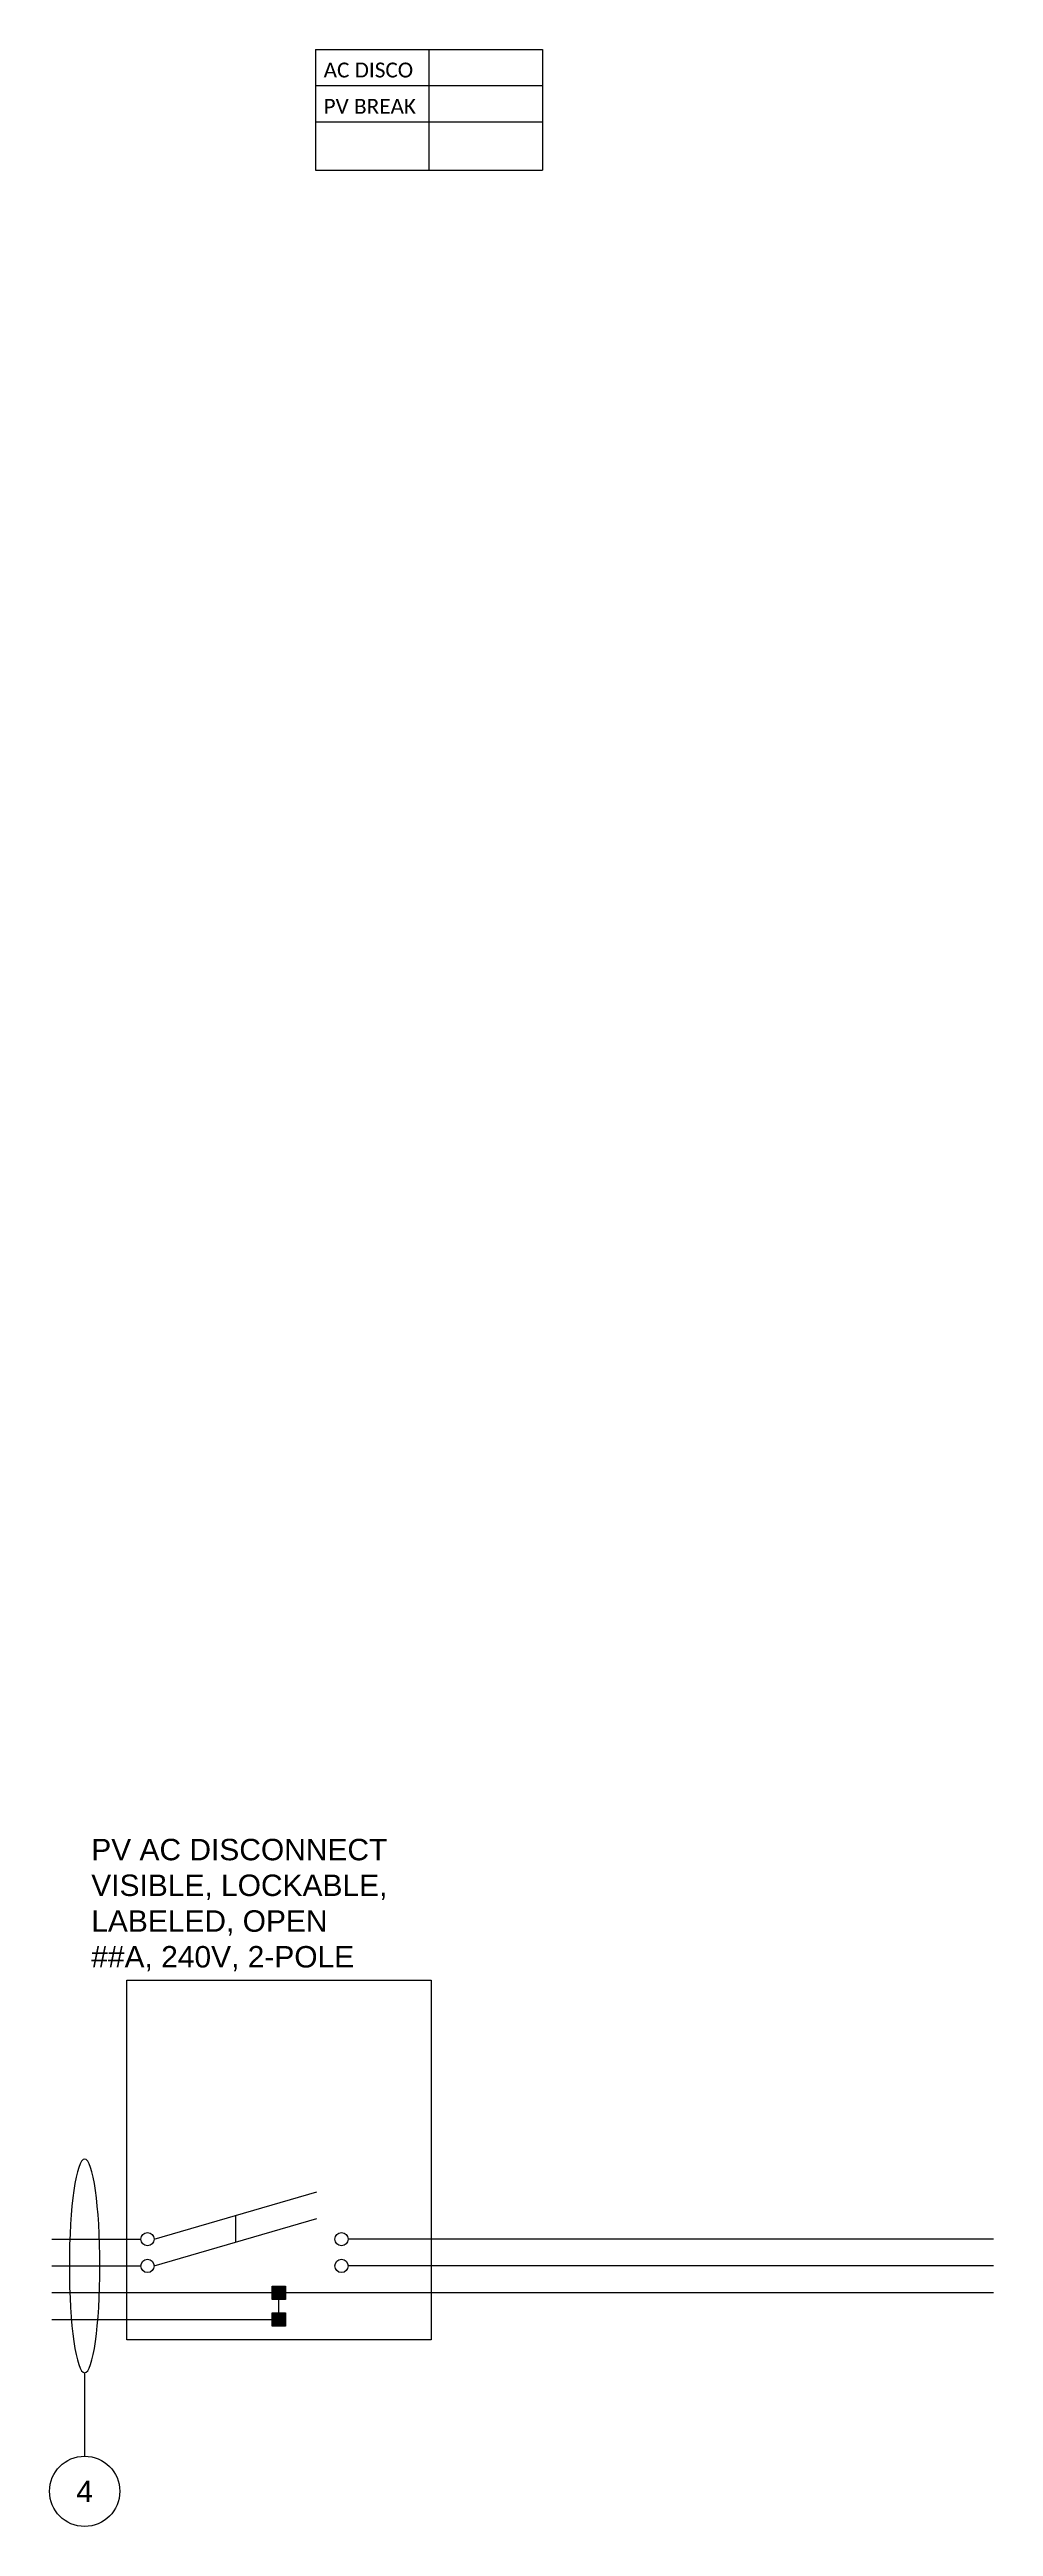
# Model space of a CAD drawing. Header units: inches. Extents: x 283.3 to 318.5, y 6.7 to 99.1.
import ezdxf

# ---------------------------------------------------------------- set-up
doc = ezdxf.new("R2010")
doc.units = ezdxf.units.IN
doc.header["$MEASUREMENT"] = 0
for name, color, linetype in [('Ground', 3, 'Continuous'), ('Negative', 7, 'Continuous'), ('Positive', 1, 'Continuous')]:
    doc.layers.add(name, color=color, linetype=linetype)
doc.layers.add('wirecallout', color=4, linetype='Continuous', lineweight=25)
doc.styles.get("Standard").update_dxf_attribs({"font": 'arial.ttf'})

# ---------------------------------------------------------------- blocks, each defined once
blk = doc.blocks.new('*T20')
at = {"color": 0, "linetype": 'ByBlock', "lineweight": -2, "transparency": 16777216}
for p, q in [((0, 0), (8.467, 0)), ((0, 0), (0, -4.497)), ((4.233, 0), (4.233, -4.497)), ((8.467, 0), (8.467, -4.497)), ((0, -1.348), (8.467, -1.348)), ((0, -2.697), (8.467, -2.697)), ((0, -4.497), (8.467, -4.497))]:
    blk.add_line(p, q, dxfattribs=at)
at = {"color": 0, "transparency": 16777216, "char_height": 0.55556, "width": 3.63333}
for s, insert, attachment_point in [('{\\fCalibri|b0|i0|c0;AC DISCO', (0.3, -1.048), 7), ('{\\fCalibri|b0|i0|c0;PV BREAK', (0.3, -2.397), 7), ('{\\fCalibri|b0|i0|c0;', (8.167, -1.048), 9), ('{\\fCalibri|b0|i0|c0;', (4.533, -2.397), 7)]:
    blk.add_mtext(s, dxfattribs=dict(at, insert=insert, attachment_point=attachment_point))
blk = doc.blocks.new('*U19')
h = blk.add_hatch(color=256)
h.dxf.hatch_style = 1
h.paths.add_polyline_path([(8.727, 1.248), (8.231, 1.248), (8.231, 1), (8.727, 1)])
h.paths.add_polyline_path([(8.727, 1), (8.231, 1), (8.231, 0.752), (8.727, 0.752)])
h = blk.add_hatch(color=256)
h.dxf.hatch_style = 1
h.paths.add_polyline_path([(8.727, 0.248), (8.231, 0.248), (8.231, 0), (8.727, 0)])
h.paths.add_polyline_path([(8.727, 0), (8.231, 0), (8.231, -0.248), (8.727, -0.248)])
for p, q in [((3.818, 3), (9.889, 4.771)), ((3.818, 2), (9.889, 3.771)), ((6.853, 3.885), (6.853, 2.885)), ((0, 3), (3.322, 3)), ((0, 2), (3.322, 2)), ((35.153, 1), (0, 1)), ((1.225, -1.99), (1.225, -5.101))]:
    blk.add_line(p, q)
at = {"ltscale": 15}
blk.add_line((8.479, 0), (8.479, 1), dxfattribs=at)
for points in [[(14.156, -0.753), (2.802, -0.753), (2.802, 12.663), (14.156, 12.663)], [(8.231, 1.248), (8.727, 1.248), (8.727, 0.752), (8.231, 0.752)], [(8.231, 0.248), (8.727, 0.248), (8.727, -0.248), (8.231, -0.248)]]:
    blk.add_lwpolyline(points, close=True)
for centre, radius in [((3.57, 3), 0.248), ((10.814, 3), 0.248), ((3.57, 2), 0.248), ((10.814, 2), 0.248), ((1.225, -6.412), 1.311)]:
    blk.add_circle(centre, radius)
at = {"layer": 'Ground'}
blk.add_lwpolyline([(0, 0), (8.727, 0)], dxfattribs=at)
at = {"layer": 'Negative'}
blk.add_line((35.153, 3), (11.062, 3), dxfattribs=at)
at = {"layer": 'Positive', "color": 7}
blk.add_line((35.153, 2), (11.062, 2), dxfattribs=at)
at = {"layer": 'wirecallout', "color": 7, "extrusion": (0, 0, -1)}
blk.add_ellipse((1.225, 2), major_axis=(0, 3.99), ratio=0.14309, dxfattribs=at)
blk.add_blockref('*T20', (9.846, 84.719))
at = {"char_height": 0.8}
for s, width, heights, insert, attachment_point in [('PV AC DISCONNECT\\PVISIBLE, LOCKABLE, LABELED, OPEN\\P##A, 240V, 2-POLE', 14.09593, [5.193], (1.472, 12.99), 7), ('4', 15.64005, [0], (1.225, -6.412), 5)]:
    blk.add_mtext_dynamic_manual_height_columns(s, width=width, gutter_width=1, heights=heights, dxfattribs=dict(at, insert=insert, attachment_point=attachment_point))

msp = doc.modelspace()

# ---------------------------------------------------------------- block references
at = {"ltscale": 15}
msp.add_blockref('*U19', (283.342, 14.406), dxfattribs=at)

doc.saveas('drawing.dxf')
